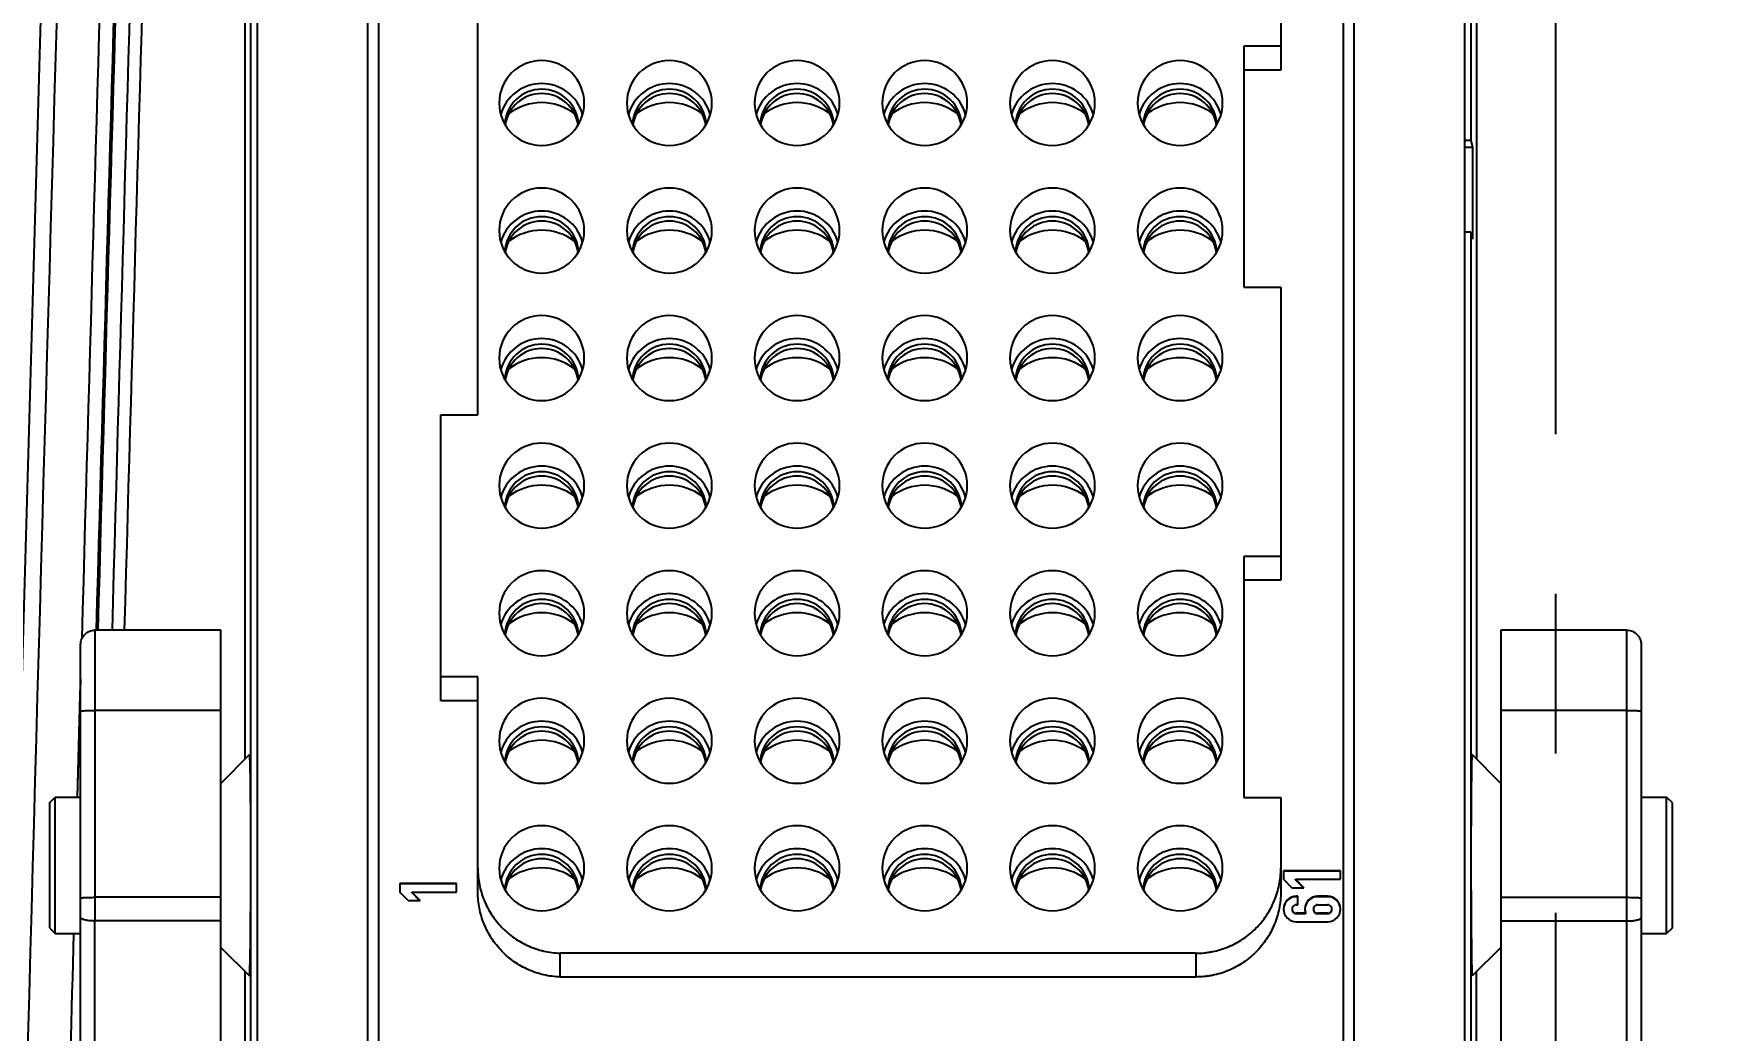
# Model space of a CAD drawing. Header units: millimetres. Extents: x 5828 to 6704, y 123 to 421.
# Drawn here: x 6369.692 to 6373.634, y 236.538 to 238.879 of the extents above; entities that cross this region are included whole.
import ezdxf

# ---------------------------------------------------------------- set-up
doc = ezdxf.new("R2010")
doc.units = ezdxf.units.MM
doc.linetypes.add('CENTER', pattern=[0.6, 0.375, -0.075, 0.075, -0.075])
for name, color, linetype in [('中心线', 7, 'Continuous'), ('外形图', 7, 'Continuous'), ('尺寸标注', 7, 'Continuous')]:
    doc.layers.add(name, color=color, linetype=linetype)
doc.styles.add('微软雅黑', font='msyh.ttc', dxfattribs={"height": 1.5})
doc.dimstyles.new('尺寸标注_1_15比例', dxfattribs={"dimtxt": 1.5, "dimasz": 1.25, "dimexe": 0.5, "dimexo": 0.4, "dimgap": 0.5, "dimtad": 1, "dimdec": 1, "dimlfac": 15, "dimdsep": 46, "dimtxsty": '微软雅黑', "dimcen": 0.09, "dimadec": 0, "dimazin": 0, "dimtp": 0.01, "dimtm": 0.01, "dimtfac": 1, "dimtdec": 1, "dimtofl": 0, "dimtmove": 0, "dimatfit": 3, "dimfxl": 1, "dimtolj": 1, "dimarcsym": 0})

# ---------------------------------------------------------------- blocks, each defined once
blk = doc.blocks.new('*D801')
at = {"layer": 'Defpoints', "color": 0}
for p in [(6373.2689, 243.4269), (6383.1143, 243.4269), (6373.2689, 233.8175)]:
    blk.add_point(p, dxfattribs=at)
at = {"layer": '尺寸标注', "color": 0, "lineweight": -2}
for p, q in [((6373.6689, 243.4269), (6383.6143, 243.4269)), ((6383.1143, 235.0675), (6383.1143, 242.1769)), ((6373.6689, 233.8175), (6383.6143, 233.8175))]:
    blk.add_line(p, q, dxfattribs=at)
at = {"layer": '尺寸标注', "color": 0}
for points in [[(6383.3226, 242.1769), (6382.906, 242.1769), (6383.1143, 243.4269)], [(6382.906, 235.0675), (6383.3226, 235.0675), (6383.1143, 233.8175)]]:
    blk.add_solid(points, dxfattribs=at)
at = {"layer": '尺寸标注', "color": 0, "insert": (6381.8353, 238.6222), "char_height": 1.5, "attachment_point": 5, "rotation": 90, "style": '微软雅黑'}
blk.add_mtext('\\A1;\\A1;143.7', dxfattribs=at)

msp = doc.modelspace()

# ---------------------------------------------------------------- linework, layer by layer
at = {"layer": '中心线', "linetype": 'CENTER', "ltscale": 5}
msp.add_line((6373.2689, 231.9387), (6373.2689, 279.9387), dxfattribs=at)
at = {"layer": '外形图', "color": 7, "linetype": 'Continuous'}
for p, q in [((6370.2173, 241.1362), (6370.2173, 235.9256)), ((6370.4773, 235.9434), (6370.4773, 241.1362)), ((6372.7939, 241.1362), (6372.7939, 235.9434)), ((6373.0539, 241.1362), (6373.0539, 235.9256)), ((6370.2023, 235.9214), (6370.2023, 241.1209)), ((6370.5023, 241.0852), (6370.5023, 235.9257)), ((6372.7689, 241.0852), (6372.7689, 235.9257)), ((6373.0689, 241.1209), (6373.0689, 238.6293)), ((6370.1889, 237.1753), (6370.1889, 239.8381)), ((6373.0823, 239.8381), (6373.0823, 237.1753)), ((6372.6223, 239.4819), (6372.6223, 238.7936)), ((6370.7356, 237.984), (6370.7356, 239.149)), ((6372.6223, 238.8495), (6372.5356, 238.8495)), ((6372.5356, 238.8495), (6372.5356, 238.2836)), ((6372.6223, 238.7936), (6372.5356, 238.7936)), ((6373.0539, 238.6293), (6373.0689, 238.6293)), ((6373.0539, 238.6126), (6373.0725, 238.6126)), ((6373.0689, 238.6293), (6373.0725, 238.6126)), ((6373.0725, 238.6126), (6373.0725, 238.3962)), ((6373.0689, 238.413), (6373.0539, 238.413)), ((6373.0725, 238.3962), (6373.0689, 238.413)), ((6373.0689, 238.413), (6373.0689, 235.9214)), ((6372.5356, 238.2836), (6372.6223, 238.2836)), ((6372.6223, 238.2836), (6372.6223, 237.5953)), ((6370.6489, 237.984), (6370.7356, 237.984)), ((6370.6489, 237.3123), (6370.6489, 237.984)), ((6372.6223, 237.6511), (6372.5356, 237.6511)), ((6372.5356, 237.6511), (6372.5356, 237.0852)), ((6372.6223, 237.5953), (6372.5356, 237.5953)), ((6370.1318, 237.478), (6369.8356, 237.478)), ((6369.8356, 237.478), (6369.8356, 236.795)), ((6370.1318, 235.695), (6370.1318, 237.478)), ((6373.4356, 237.478), (6373.1394, 237.478)), ((6373.1394, 237.478), (6373.1394, 235.695)), ((6373.4356, 235.6646), (6373.4356, 237.478)), ((6369.8023, 235.598), (6369.8023, 237.4446)), ((6373.4689, 237.4446), (6373.4689, 235.5979)), ((6369.795, 237.0855), (6369.8027, 237.3633)), ((6369.8012, 237.3258), (6369.8018, 237.3475)), ((6369.8018, 237.3475), (6369.802, 237.3535)), ((6369.802, 237.3535), (6369.8021, 237.3582)), ((6369.8021, 237.3582), (6369.8022, 237.3634)), ((6370.7356, 237.3682), (6370.6489, 237.3682)), ((6370.7356, 236.8629), (6370.7356, 237.3682)), ((6369.7946, 237.0855), (6369.8012, 237.3258)), ((6370.7356, 237.3123), (6370.6489, 237.3123)), ((6370.1318, 237.2895), (6369.8356, 237.2895)), ((6373.4356, 237.2895), (6373.1394, 237.2895)), ((6370.1318, 237.1182), (6370.1993, 237.1857)), ((6373.1394, 237.1182), (6373.0719, 237.1857)), ((6369.7289, 237.0722), (6369.7423, 237.0855)), ((6369.7289, 237.0722), (6369.7289, 236.7788)), ((6369.7423, 237.0855), (6369.8023, 237.0855)), ((6369.7423, 236.7655), (6369.7423, 237.0855)), ((6372.5356, 237.0852), (6372.6223, 237.0852)), ((6372.6223, 237.0852), (6372.6223, 236.863)), ((6373.4689, 237.0855), (6373.5289, 237.0855)), ((6373.5423, 237.0722), (6373.5289, 237.0855)), ((6373.5289, 236.7655), (6373.5289, 237.0855)), ((6373.5423, 236.7788), (6373.5423, 237.0722)), ((6372.7623, 236.9129), (6372.6289, 236.9129)), ((6372.6289, 236.9129), (6372.6289, 236.8929)), ((6372.7623, 236.9118), (6372.6289, 236.9118)), ((6372.7623, 236.8929), (6372.7623, 236.9129)), ((6370.6856, 236.8829), (6370.5523, 236.8829)), ((6370.5523, 236.8829), (6370.5523, 236.8629)), ((6370.6856, 236.8819), (6370.5523, 236.8819)), ((6370.6856, 236.8629), (6370.6856, 236.8829)), ((6372.6485, 236.8729), (6372.6289, 236.8929)), ((6372.6485, 236.8729), (6372.6765, 236.8729)), ((6372.6569, 236.8929), (6372.7623, 236.8929)), ((6372.6569, 236.8929), (6372.6765, 236.8729)), ((6372.6569, 236.8919), (6372.6569, 236.8929)), ((6372.6755, 236.8729), (6372.6569, 236.8919)), ((6370.1318, 236.8505), (6369.8356, 236.8505)), ((6370.5719, 236.843), (6370.5523, 236.8629)), ((6370.5719, 236.843), (6370.5999, 236.843)), ((6370.5803, 236.8629), (6370.6856, 236.8629)), ((6370.5803, 236.8629), (6370.5999, 236.843)), ((6370.5803, 236.8619), (6370.5803, 236.8629)), ((6370.5988, 236.843), (6370.5803, 236.8619)), ((6372.6623, 236.853), (6372.6589, 236.853)), ((6372.6589, 236.8519), (6372.6589, 236.853)), ((6372.6623, 236.8519), (6372.6589, 236.8519)), ((6372.6589, 236.833), (6372.6623, 236.833)), ((6372.6623, 236.833), (6372.6623, 236.853)), ((6372.7323, 236.853), (6372.7089, 236.853)), ((6372.7089, 236.8519), (6372.7089, 236.853)), ((6372.7323, 236.8519), (6372.7089, 236.8519)), ((6372.7089, 236.833), (6372.7323, 236.833)), ((6372.7323, 236.853), (6372.7323, 236.8519)), ((6373.1394, 236.8505), (6373.4356, 236.8505)), ((6370.1318, 236.795), (6369.8356, 236.795)), ((6369.8356, 235.6646), (6369.8356, 236.795)), ((6372.6807, 236.813), (6372.6589, 236.813)), ((6372.6589, 236.812), (6372.6589, 236.813)), ((6372.6807, 236.812), (6372.6589, 236.812)), ((6372.6589, 236.793), (6372.7323, 236.793)), ((6372.6807, 236.813), (6372.6807, 236.812)), ((6372.7323, 236.813), (6372.7089, 236.813)), ((6372.7089, 236.812), (6372.7089, 236.813)), ((6372.7323, 236.812), (6372.7089, 236.812)), ((6372.7323, 236.813), (6372.7323, 236.812)), ((6373.1394, 236.795), (6373.4356, 236.795)), ((6369.7289, 236.7788), (6369.7423, 236.7655)), ((6369.7423, 236.7655), (6369.8023, 236.7655)), ((6373.4689, 236.7655), (6373.5289, 236.7655)), ((6373.5423, 236.7788), (6373.5289, 236.7655)), ((6370.1318, 236.7329), (6370.199, 236.6657)), ((6372.3423, 236.7192), (6370.9289, 236.7192)), ((6370.9289, 236.6633), (6370.9289, 236.7192)), ((6372.4223, 236.719), (6372.3423, 236.7192)), ((6372.4223, 236.719), (6372.4223, 236.6632)), ((6373.1394, 236.7329), (6373.0722, 236.6657)), ((6370.1889, 235.4851), (6370.1889, 236.6757)), ((6373.0823, 235.4851), (6373.0823, 236.6757)), ((6372.4228, 236.6633), (6370.9289, 236.6633))]:
    msp.add_line(p, q, dxfattribs=at)
for centre, radius, start, end in [((7543.2657, 204.5307), 1174.061, 178.2721311, 178.5304391), ((7369.3168, 209.6236), 1000, 178.2634292, 178.6309133), ((7369.3172, 209.6236), 999.8998, 178.2808026, 178.4048125), ((7369.3175, 209.6219), 999.8668, 178.2806472, 178.4035433), ((7369.3175, 209.6114), 999.8633, 178.2800376, 178.4029342), ((7369.3174, 209.6096), 999.8298, 178.2798821, 178.4027829), ((7369.3177, 209.6207), 999.8009, 178.2804652, 178.4033694), ((6370.8855, 238.7162), 0.0999, 89.9563, 179.9562), ((6370.8857, 238.7162), 0.0999, 0.0439, 90.0438), ((6371.1855, 238.7162), 0.0999, 89.9563, 179.9562), ((6371.1857, 238.7162), 0.0999, 0.0439, 90.0438), ((6371.4855, 238.7162), 0.0999, 89.9563, 179.9562), ((6371.4857, 238.7162), 0.0999, 0.0439, 90.0438), ((6371.7855, 238.7162), 0.0999, 89.9563, 179.9562), ((6371.7857, 238.7162), 0.0999, 0.0439, 90.0438), ((6372.0855, 238.7162), 0.0999, 89.9563, 179.9562), ((6372.0857, 238.7162), 0.0999, 0.0439, 90.0438), ((6372.3855, 238.7162), 0.0999, 89.9563, 179.9562), ((6372.3857, 238.7162), 0.0999, 0.0439, 90.0438), ((6370.8856, 238.6621), 0.1, 89.9731, 164.235), ((6370.8856, 238.6621), 0.1, 15.7651, 90.027), ((6371.1856, 238.6621), 0.1, 89.9731, 164.235), ((6371.1856, 238.6621), 0.1, 15.7651, 90.027), ((6371.4856, 238.6621), 0.1, 89.9731, 164.235), ((6371.4856, 238.6621), 0.1, 15.7651, 90.027), ((6371.7856, 238.6621), 0.1, 89.9731, 164.235), ((6371.7856, 238.6621), 0.1, 15.7651, 90.027), ((6372.0856, 238.6621), 0.1, 89.9731, 164.235), ((6372.0856, 238.6621), 0.1, 15.7651, 90.027), ((6372.3856, 238.6621), 0.1, 89.9731, 164.235), ((6372.3856, 238.6621), 0.1, 15.7651, 90.027), ((6370.8855, 238.6622), 0.0866, 89.959, 177.2369), ((6370.8855, 238.652), 0.0866, 89.9651, 171.4992), ((6370.8857, 238.6622), 0.0866, 2.7631, 90.041), ((6370.8857, 238.652), 0.0866, 8.5008, 90.0349), ((6371.1855, 238.6622), 0.0866, 89.959, 177.2369), ((6371.1855, 238.652), 0.0866, 89.9651, 171.4992), ((6371.1857, 238.6622), 0.0866, 2.7631, 90.041), ((6371.1857, 238.652), 0.0866, 8.5008, 90.0349), ((6371.4855, 238.6622), 0.0866, 89.959, 177.2369), ((6371.4855, 238.652), 0.0866, 89.9651, 171.4992), ((6371.4857, 238.6622), 0.0866, 2.7631, 90.041), ((6371.4857, 238.652), 0.0866, 8.5008, 90.0349), ((6371.7855, 238.6622), 0.0866, 89.959, 177.2369), ((6371.7855, 238.652), 0.0866, 89.9651, 171.4992), ((6371.7857, 238.6622), 0.0866, 2.7631, 90.041), ((6371.7857, 238.652), 0.0866, 8.5008, 90.0349), ((6372.0855, 238.6622), 0.0866, 89.959, 177.2369), ((6372.0855, 238.652), 0.0866, 89.9651, 171.4992), ((6372.0857, 238.6622), 0.0866, 2.7631, 90.041), ((6372.0857, 238.652), 0.0866, 8.5008, 90.0349), ((6372.3855, 238.6622), 0.0866, 89.959, 177.2369), ((6372.3855, 238.652), 0.0866, 89.9651, 171.4992), ((6372.3857, 238.6622), 0.0866, 2.7631, 90.041), ((6372.3857, 238.652), 0.0866, 8.5008, 90.0349), ((6370.8855, 238.7164), 0.0999, 180.0439, 270.0438), ((6370.8856, 238.5904), 0.1268, 52.2583, 127.7417), ((6370.8857, 238.7164), 0.0999, 269.9563, 359.9562), ((6371.1855, 238.7164), 0.0999, 180.0439, 270.0438), ((6371.1856, 238.5904), 0.1268, 52.2583, 127.7417), ((6371.1857, 238.7164), 0.0999, 269.9563, 359.9562), ((6371.4855, 238.7164), 0.0999, 180.0439, 270.0438), ((6371.4856, 238.5904), 0.1268, 52.2583, 127.7417), ((6371.4857, 238.7164), 0.0999, 269.9563, 359.9562), ((6371.7855, 238.7164), 0.0999, 180.0439, 270.0438), ((6371.7856, 238.5904), 0.1268, 89.9961, 127.7417), ((6371.7856, 238.5904), 0.1268, 52.2583, 90.004), ((6371.7857, 238.7164), 0.0999, 269.9563, 359.9562), ((6372.0855, 238.7164), 0.0999, 180.0439, 270.0438), ((6372.0856, 238.5904), 0.1268, 52.2583, 127.7417), ((6372.0857, 238.7164), 0.0999, 269.9563, 359.9562), ((6372.3855, 238.7164), 0.0999, 180.0439, 270.0438), ((6372.3856, 238.5904), 0.1268, 52.2583, 127.7417), ((6372.3857, 238.7164), 0.0999, 269.9563, 359.9562), ((6370.8855, 238.4166), 0.0999, 89.9563, 179.9562), ((6370.8857, 238.4166), 0.0999, 0.0439, 90.0438), ((6371.1855, 238.4166), 0.0999, 89.9563, 179.9562), ((6371.1857, 238.4166), 0.0999, 0.0439, 90.0438), ((6371.4855, 238.4166), 0.0999, 89.9563, 179.9562), ((6371.4857, 238.4166), 0.0999, 0.0439, 90.0438), ((6371.7855, 238.4166), 0.0999, 89.9563, 179.9562), ((6371.7857, 238.4166), 0.0999, 0.0439, 90.0438), ((6372.0855, 238.4166), 0.0999, 89.9563, 179.9562), ((6372.0857, 238.4166), 0.0999, 0.0439, 90.0438), ((6372.3855, 238.4166), 0.0999, 89.9563, 179.9562), ((6372.3857, 238.4166), 0.0999, 0.0439, 90.0438), ((6370.8856, 238.3625), 0.1, 89.9731, 164.235), ((6370.8855, 238.3626), 0.0866, 89.959, 177.2369), ((6370.8856, 238.3625), 0.1, 15.7651, 90.027), ((6370.8857, 238.3626), 0.0866, 2.7631, 90.041), ((6371.1856, 238.3625), 0.1, 89.9731, 164.235), ((6371.1855, 238.3626), 0.0866, 89.959, 177.2369), ((6371.1856, 238.3625), 0.1, 15.7651, 90.027), ((6371.1857, 238.3626), 0.0866, 2.7631, 90.041), ((6371.4856, 238.3625), 0.1, 89.9731, 164.235), ((6371.4855, 238.3626), 0.0866, 89.959, 177.2369), ((6371.4856, 238.3625), 0.1, 15.7651, 90.027), ((6371.4857, 238.3626), 0.0866, 2.7631, 90.041), ((6371.7856, 238.3625), 0.1, 89.9731, 164.235), ((6371.7855, 238.3626), 0.0866, 89.959, 177.2369), ((6371.7856, 238.3625), 0.1, 15.7651, 90.027), ((6371.7857, 238.3626), 0.0866, 2.7631, 90.041), ((6372.0856, 238.3625), 0.1, 89.9731, 164.235), ((6372.0855, 238.3626), 0.0866, 89.959, 177.2369), ((6372.0856, 238.3625), 0.1, 15.7651, 90.027), ((6372.0857, 238.3626), 0.0866, 2.7631, 90.041), ((6372.3856, 238.3625), 0.1, 89.9731, 164.235), ((6372.3855, 238.3626), 0.0866, 89.959, 177.2369), ((6372.3856, 238.3625), 0.1, 15.7651, 90.027), ((6372.3857, 238.3626), 0.0866, 2.7631, 90.041), ((6370.8855, 238.4168), 0.0999, 180.0439, 270.0438), ((6370.8855, 238.3524), 0.0866, 89.9651, 171.4992), ((6370.8856, 238.2908), 0.1268, 52.2583, 127.7417), ((6370.8857, 238.3524), 0.0866, 8.5008, 90.0349), ((6370.8857, 238.4168), 0.0999, 269.9563, 359.9562), ((6371.1855, 238.4168), 0.0999, 180.0439, 270.0438), ((6371.1855, 238.3524), 0.0866, 89.9651, 171.4992), ((6371.1856, 238.2908), 0.1268, 52.2583, 127.7417), ((6371.1857, 238.3524), 0.0866, 8.5008, 90.0349), ((6371.1857, 238.4168), 0.0999, 269.9563, 359.9562), ((6371.4855, 238.4168), 0.0999, 180.0439, 270.0438), ((6371.4855, 238.3524), 0.0866, 89.9651, 171.4992), ((6371.4856, 238.2908), 0.1268, 52.2583, 127.7417), ((6371.4857, 238.3524), 0.0866, 8.5008, 90.0349), ((6371.4857, 238.4168), 0.0999, 269.9563, 359.9562), ((6371.7855, 238.4168), 0.0999, 180.0439, 270.0438), ((6371.7855, 238.3524), 0.0866, 89.9651, 171.4992), ((6371.7856, 238.2908), 0.1268, 89.9961, 127.7417), ((6371.7857, 238.3524), 0.0866, 8.5008, 90.0349), ((6371.7856, 238.2908), 0.1268, 52.2583, 90.004), ((6371.7857, 238.4168), 0.0999, 269.9563, 359.9562), ((6372.0855, 238.4168), 0.0999, 180.0439, 270.0438), ((6372.0855, 238.3524), 0.0866, 89.9651, 171.4992), ((6372.0856, 238.2908), 0.1268, 52.2583, 127.7417), ((6372.0857, 238.3524), 0.0866, 8.5008, 90.0349), ((6372.0857, 238.4168), 0.0999, 269.9563, 359.9562), ((6372.3855, 238.4168), 0.0999, 180.0439, 270.0438), ((6372.3855, 238.3524), 0.0866, 89.9651, 171.4992), ((6372.3856, 238.2908), 0.1268, 52.2583, 127.7417), ((6372.3857, 238.3524), 0.0866, 8.5008, 90.0349), ((6372.3857, 238.4168), 0.0999, 269.9563, 359.9562), ((6370.8855, 238.1171), 0.0999, 89.9563, 179.9562), ((6370.8857, 238.1171), 0.0999, 0.0439, 90.0438), ((6371.1855, 238.1171), 0.0999, 89.9563, 179.9562), ((6371.1857, 238.1171), 0.0999, 0.0439, 90.0438), ((6371.4855, 238.1171), 0.0999, 89.9563, 179.9562), ((6371.4857, 238.1171), 0.0999, 0.0439, 90.0438), ((6371.7855, 238.1171), 0.0999, 89.9563, 179.9562), ((6371.7857, 238.1171), 0.0999, 0.0439, 90.0438), ((6372.0855, 238.1171), 0.0999, 89.9563, 179.9562), ((6372.0857, 238.1171), 0.0999, 0.0439, 90.0438), ((6372.3855, 238.1171), 0.0999, 89.9563, 179.9562), ((6372.3857, 238.1171), 0.0999, 0.0439, 90.0438), ((6370.8856, 238.0629), 0.1, 89.9731, 164.235), ((6370.8855, 238.063), 0.0866, 89.959, 177.2369), ((6370.8855, 238.0528), 0.0866, 89.9651, 171.4992), ((6370.8856, 238.0629), 0.1, 15.7651, 90.027), ((6370.8857, 238.063), 0.0866, 2.7631, 90.041), ((6370.8857, 238.0528), 0.0866, 8.5008, 90.0349), ((6371.1856, 238.0629), 0.1, 89.9731, 164.235), ((6371.1855, 238.063), 0.0866, 89.959, 177.2369), ((6371.1855, 238.0528), 0.0866, 89.9651, 171.4992), ((6371.1856, 238.0629), 0.1, 15.7651, 90.027), ((6371.1857, 238.063), 0.0866, 2.7631, 90.041), ((6371.1857, 238.0528), 0.0866, 8.5008, 90.0349), ((6371.4856, 238.0629), 0.1, 89.9731, 164.235), ((6371.4855, 238.063), 0.0866, 89.959, 177.2369), ((6371.4855, 238.0528), 0.0866, 89.9651, 171.4992), ((6371.4856, 238.0629), 0.1, 15.7651, 90.027), ((6371.4857, 238.063), 0.0866, 2.7631, 90.041), ((6371.4857, 238.0528), 0.0866, 8.5008, 90.0349), ((6371.7856, 238.0629), 0.1, 89.9731, 164.235), ((6371.7855, 238.063), 0.0866, 89.959, 177.2369), ((6371.7855, 238.0528), 0.0866, 89.9651, 171.4992), ((6371.7856, 238.0629), 0.1, 15.7651, 90.027), ((6371.7857, 238.063), 0.0866, 2.7631, 90.041), ((6371.7857, 238.0528), 0.0866, 8.5008, 90.0349), ((6372.0856, 238.0629), 0.1, 89.9731, 164.235), ((6372.0855, 238.063), 0.0866, 89.959, 177.2369), ((6372.0855, 238.0528), 0.0866, 89.9651, 171.4992), ((6372.0856, 238.0629), 0.1, 15.7651, 90.027), ((6372.0857, 238.063), 0.0866, 2.7631, 90.041), ((6372.0857, 238.0528), 0.0866, 8.5008, 90.0349), ((6372.3856, 238.0629), 0.1, 89.9731, 164.235), ((6372.3855, 238.063), 0.0866, 89.959, 177.2369), ((6372.3855, 238.0528), 0.0866, 89.9651, 171.4992), ((6372.3856, 238.0629), 0.1, 15.7651, 90.027), ((6372.3857, 238.063), 0.0866, 2.7631, 90.041), ((6372.3857, 238.0528), 0.0866, 8.5008, 90.0349), ((6370.8855, 238.1172), 0.0999, 180.0439, 270.0438), ((6370.8856, 237.9912), 0.1268, 52.2583, 127.7417), ((6370.8857, 238.1172), 0.0999, 269.9563, 359.9562), ((6371.1855, 238.1172), 0.0999, 180.0439, 270.0438), ((6371.1856, 237.9912), 0.1268, 52.2583, 127.7417), ((6371.1857, 238.1172), 0.0999, 269.9563, 359.9562), ((6371.4855, 238.1172), 0.0999, 180.0439, 270.0438), ((6371.4856, 237.9912), 0.1268, 52.2583, 127.7417), ((6371.4857, 238.1172), 0.0999, 269.9563, 359.9562), ((6371.7855, 238.1172), 0.0999, 180.0439, 270.0438), ((6371.7856, 237.9912), 0.1268, 89.9961, 127.7417), ((6371.7856, 237.9912), 0.1268, 52.2583, 90.004), ((6371.7857, 238.1172), 0.0999, 269.9563, 359.9562), ((6372.0855, 238.1172), 0.0999, 180.0439, 270.0438), ((6372.0856, 237.9912), 0.1268, 52.2583, 127.7417), ((6372.0857, 238.1172), 0.0999, 269.9563, 359.9562), ((6372.3855, 238.1172), 0.0999, 180.0439, 270.0438), ((6372.3856, 237.9912), 0.1268, 52.2583, 127.7417), ((6372.3857, 238.1172), 0.0999, 269.9563, 359.9562), ((6370.8855, 237.8175), 0.0999, 89.9563, 179.9562), ((6370.8857, 237.8175), 0.0999, 0.0439, 90.0438), ((6371.1855, 237.8175), 0.0999, 89.9563, 179.9562), ((6371.1857, 237.8175), 0.0999, 0.0439, 90.0438), ((6371.4855, 237.8175), 0.0999, 89.9563, 179.9562), ((6371.4857, 237.8175), 0.0999, 0.0439, 90.0438), ((6371.7855, 237.8175), 0.0999, 89.9563, 179.9562), ((6371.7857, 237.8175), 0.0999, 0.0439, 90.0438), ((6372.0855, 237.8175), 0.0999, 89.9563, 179.9562), ((6372.0857, 237.8175), 0.0999, 0.0439, 90.0438), ((6372.3855, 237.8175), 0.0999, 89.9563, 179.9562), ((6372.3857, 237.8175), 0.0999, 0.0439, 90.0438), ((6370.8856, 237.7633), 0.1, 89.9731, 164.235), ((6370.8856, 237.7633), 0.1, 15.7651, 90.027), ((6371.1856, 237.7633), 0.1, 89.9731, 164.235), ((6371.1856, 237.7633), 0.1, 15.7651, 90.027), ((6371.4856, 237.7633), 0.1, 89.9731, 164.235), ((6371.4856, 237.7633), 0.1, 15.7651, 90.027), ((6371.7856, 237.7633), 0.1, 89.9731, 164.235), ((6371.7856, 237.7633), 0.1, 15.7651, 90.027), ((6372.0856, 237.7633), 0.1, 89.9731, 164.235), ((6372.0856, 237.7633), 0.1, 15.7651, 90.027), ((6372.3856, 237.7633), 0.1, 89.9731, 164.235), ((6372.3856, 237.7633), 0.1, 15.7651, 90.027), ((6370.8855, 237.8176), 0.0999, 180.0439, 270.0438), ((6370.8855, 237.7634), 0.0866, 89.959, 177.2369), ((6370.8855, 237.7533), 0.0866, 89.9651, 171.4992), ((6370.8856, 237.6916), 0.1268, 52.2583, 127.7417), ((6370.8857, 237.7634), 0.0866, 2.7631, 90.041), ((6370.8857, 237.7533), 0.0866, 8.5008, 90.0349), ((6370.8857, 237.8176), 0.0999, 269.9563, 359.9562), ((6371.1855, 237.8176), 0.0999, 180.0439, 270.0438), ((6371.1855, 237.7634), 0.0866, 89.959, 177.2369), ((6371.1855, 237.7533), 0.0866, 89.9651, 171.4992), ((6371.1856, 237.6916), 0.1268, 52.2583, 127.7417), ((6371.1857, 237.7634), 0.0866, 2.7631, 90.041), ((6371.1857, 237.7533), 0.0866, 8.5008, 90.0349), ((6371.1857, 237.8176), 0.0999, 269.9563, 359.9562), ((6371.4855, 237.8176), 0.0999, 180.0439, 270.0438), ((6371.4855, 237.7634), 0.0866, 89.959, 177.2369), ((6371.4855, 237.7533), 0.0866, 89.9651, 171.4992), ((6371.4856, 237.6916), 0.1268, 52.2583, 127.7417), ((6371.4857, 237.7634), 0.0866, 2.7631, 90.041), ((6371.4857, 237.7533), 0.0866, 8.5008, 90.0349), ((6371.4857, 237.8176), 0.0999, 269.9563, 359.9562), ((6371.7855, 237.8176), 0.0999, 180.0439, 270.0438), ((6371.7855, 237.7634), 0.0866, 89.959, 177.2369), ((6371.7855, 237.7533), 0.0866, 89.9651, 171.4992), ((6371.7856, 237.6916), 0.1268, 89.9961, 127.7417), ((6371.7857, 237.7634), 0.0866, 2.7631, 90.041), ((6371.7857, 237.7533), 0.0866, 8.5008, 90.0349), ((6371.7856, 237.6916), 0.1268, 52.2583, 90.004), ((6371.7857, 237.8176), 0.0999, 269.9563, 359.9562), ((6372.0855, 237.8176), 0.0999, 180.0439, 270.0438), ((6372.0855, 237.7634), 0.0866, 89.959, 177.2369), ((6372.0855, 237.7533), 0.0866, 89.9651, 171.4992), ((6372.0856, 237.6916), 0.1268, 52.2583, 127.7417), ((6372.0857, 237.7634), 0.0866, 2.7631, 90.041), ((6372.0857, 237.7533), 0.0866, 8.5008, 90.0349), ((6372.0857, 237.8176), 0.0999, 269.9563, 359.9562), ((6372.3855, 237.8176), 0.0999, 180.0439, 270.0438), ((6372.3855, 237.7634), 0.0866, 89.959, 177.2369), ((6372.3855, 237.7533), 0.0866, 89.9651, 171.4992), ((6372.3856, 237.6916), 0.1268, 52.2583, 127.7417), ((6372.3857, 237.7634), 0.0866, 2.7631, 90.041), ((6372.3857, 237.7533), 0.0866, 8.5008, 90.0349), ((6372.3857, 237.8176), 0.0999, 269.9563, 359.9562), ((6370.8855, 237.5179), 0.0999, 89.9563, 179.9562), ((6370.8857, 237.5179), 0.0999, 0.0439, 90.0438), ((6371.1855, 237.5179), 0.0999, 89.9563, 179.9562), ((6371.1857, 237.5179), 0.0999, 0.0439, 90.0438), ((6371.4855, 237.5179), 0.0999, 89.9563, 179.9562), ((6371.4857, 237.5179), 0.0999, 0.0439, 90.0438), ((6371.7855, 237.5179), 0.0999, 89.9563, 179.9562), ((6371.7857, 237.5179), 0.0999, 0.0439, 90.0438), ((6372.0855, 237.5179), 0.0999, 89.9563, 179.9562), ((6372.0857, 237.5179), 0.0999, 0.0439, 90.0438), ((6372.3855, 237.5179), 0.0999, 89.9563, 179.9562), ((6372.3857, 237.5179), 0.0999, 0.0439, 90.0438), ((6370.8856, 237.4638), 0.1, 89.9731, 164.235), ((6370.8855, 237.4638), 0.0866, 89.959, 177.2369), ((6370.8855, 237.4537), 0.0866, 89.9651, 171.4992), ((6370.8856, 237.4638), 0.1, 15.7651, 90.027), ((6370.8857, 237.4638), 0.0866, 2.7631, 90.041), ((6370.8857, 237.4537), 0.0866, 8.5008, 90.0349), ((6371.1856, 237.4638), 0.1, 89.9731, 164.235), ((6371.1855, 237.4638), 0.0866, 89.959, 177.2369), ((6371.1855, 237.4537), 0.0866, 89.9651, 171.4992), ((6371.1856, 237.4638), 0.1, 15.7651, 90.027), ((6371.1857, 237.4638), 0.0866, 2.7631, 90.041), ((6371.1857, 237.4537), 0.0866, 8.5008, 90.0349), ((6371.4856, 237.4638), 0.1, 89.9731, 164.235), ((6371.4855, 237.4638), 0.0866, 89.959, 177.2369), ((6371.4855, 237.4537), 0.0866, 89.9651, 171.4992), ((6371.4856, 237.4638), 0.1, 15.7651, 90.027), ((6371.4857, 237.4638), 0.0866, 2.7631, 90.041), ((6371.4857, 237.4537), 0.0866, 8.5008, 90.0349), ((6371.7856, 237.4638), 0.1, 89.9731, 164.235), ((6371.7855, 237.4638), 0.0866, 89.959, 177.2369), ((6371.7855, 237.4537), 0.0866, 89.9651, 171.4992), ((6371.7856, 237.4638), 0.1, 15.7651, 90.027), ((6371.7857, 237.4638), 0.0866, 2.7631, 90.041), ((6371.7857, 237.4537), 0.0866, 8.5008, 90.0349), ((6372.0856, 237.4638), 0.1, 89.9731, 164.235), ((6372.0855, 237.4638), 0.0866, 89.959, 177.2369), ((6372.0855, 237.4537), 0.0866, 89.9651, 171.4992), ((6372.0856, 237.4638), 0.1, 15.7651, 90.027), ((6372.0857, 237.4638), 0.0866, 2.7631, 90.041), ((6372.0857, 237.4537), 0.0866, 8.5008, 90.0349), ((6372.3856, 237.4638), 0.1, 89.9731, 164.235), ((6372.3855, 237.4638), 0.0866, 89.959, 177.2369), ((6372.3855, 237.4537), 0.0866, 89.9651, 171.4992), ((6372.3856, 237.4638), 0.1, 15.7651, 90.027), ((6372.3857, 237.4638), 0.0866, 2.7631, 90.041), ((6372.3857, 237.4537), 0.0866, 8.5008, 90.0349), ((6370.8855, 237.518), 0.0999, 180.0439, 270.0438), ((6370.8856, 237.3921), 0.1268, 52.2583, 127.7417), ((6370.8857, 237.518), 0.0999, 269.9563, 359.9562), ((6371.1855, 237.518), 0.0999, 180.0439, 270.0438), ((6371.1856, 237.3921), 0.1268, 52.2583, 127.7417), ((6371.1857, 237.518), 0.0999, 269.9563, 359.9562), ((6371.4855, 237.518), 0.0999, 180.0439, 270.0438), ((6371.4856, 237.3921), 0.1268, 89.9961, 127.7417), ((6371.4856, 237.3921), 0.1268, 52.2583, 90.004), ((6371.4857, 237.518), 0.0999, 269.9563, 359.9562), ((6371.7855, 237.518), 0.0999, 180.0439, 270.0438), ((6371.7856, 237.3921), 0.1268, 52.2583, 127.7417), ((6371.7857, 237.518), 0.0999, 269.9563, 359.9562), ((6372.0855, 237.518), 0.0999, 180.0439, 270.0438), ((6372.0856, 237.3921), 0.1268, 52.2583, 127.7417), ((6372.0857, 237.518), 0.0999, 269.9563, 359.9562), ((6372.3855, 237.518), 0.0999, 180.0439, 270.0438), ((6372.3856, 237.3921), 0.1268, 52.2583, 127.7417), ((6372.3857, 237.518), 0.0999, 269.9563, 359.9562), ((6370.8855, 237.2183), 0.0999, 89.9563, 179.9562), ((6370.8857, 237.2183), 0.0999, 0.0439, 90.0438), ((6371.1855, 237.2183), 0.0999, 89.9563, 179.9562), ((6371.1857, 237.2183), 0.0999, 0.0439, 90.0438), ((6371.4855, 237.2183), 0.0999, 89.9563, 179.9562), ((6371.4857, 237.2183), 0.0999, 0.0439, 90.0438), ((6371.7855, 237.2183), 0.0999, 89.9563, 179.9562), ((6371.7857, 237.2183), 0.0999, 0.0439, 90.0438), ((6372.0855, 237.2183), 0.0999, 89.9563, 179.9562), ((6372.0857, 237.2183), 0.0999, 0.0439, 90.0438), ((6372.3855, 237.2183), 0.0999, 89.9563, 179.9562), ((6372.3857, 237.2183), 0.0999, 0.0439, 90.0438), ((6370.8856, 237.1642), 0.1, 89.9731, 164.235), ((6370.8856, 237.1642), 0.1, 15.7651, 90.027), ((6371.1856, 237.1642), 0.1, 89.9731, 164.235), ((6371.1856, 237.1642), 0.1, 15.7651, 90.027), ((6371.4856, 237.1642), 0.1, 89.9731, 164.235), ((6371.4856, 237.1642), 0.1, 15.7651, 90.027), ((6371.7856, 237.1642), 0.1, 89.9731, 164.235), ((6371.7856, 237.1642), 0.1, 15.7651, 90.027), ((6372.0856, 237.1642), 0.1, 89.9731, 164.235), ((6372.0856, 237.1642), 0.1, 15.7651, 90.027), ((6372.3856, 237.1642), 0.1, 89.9731, 164.235), ((6372.3856, 237.1642), 0.1, 15.7651, 90.027), ((6370.8855, 237.1642), 0.0866, 89.959, 177.2369), ((6370.8855, 237.1541), 0.0866, 89.9651, 171.4992), ((6370.8857, 237.1642), 0.0866, 2.7631, 90.041), ((6370.8857, 237.1541), 0.0866, 8.5008, 90.0349), ((6371.1855, 237.1642), 0.0866, 89.959, 177.2369), ((6371.1855, 237.1541), 0.0866, 89.9651, 171.4992), ((6371.1857, 237.1642), 0.0866, 2.7631, 90.041), ((6371.1857, 237.1541), 0.0866, 8.5008, 90.0349), ((6371.4855, 237.1642), 0.0866, 89.959, 177.2369), ((6371.4855, 237.1541), 0.0866, 89.9651, 171.4992), ((6371.4857, 237.1642), 0.0866, 2.7631, 90.041), ((6371.4857, 237.1541), 0.0866, 8.5008, 90.0349), ((6371.7855, 237.1642), 0.0866, 89.959, 177.2369), ((6371.7855, 237.1541), 0.0866, 89.9651, 171.4992), ((6371.7857, 237.1642), 0.0866, 2.7631, 90.041), ((6371.7857, 237.1541), 0.0866, 8.5008, 90.0349), ((6372.0855, 237.1642), 0.0866, 89.959, 177.2369), ((6372.0855, 237.1541), 0.0866, 89.9651, 171.4992), ((6372.0857, 237.1642), 0.0866, 2.7631, 90.041), ((6372.0857, 237.1541), 0.0866, 8.5008, 90.0349), ((6372.3855, 237.1642), 0.0866, 89.959, 177.2369), ((6372.3855, 237.1541), 0.0866, 89.9651, 171.4992), ((6372.3857, 237.1642), 0.0866, 2.7631, 90.041), ((6372.3857, 237.1541), 0.0866, 8.5008, 90.0349), ((6370.8855, 237.2184), 0.0999, 180.0439, 270.0438), ((6370.8856, 237.0925), 0.1268, 52.2583, 127.7417), ((6370.8857, 237.2184), 0.0999, 269.9563, 359.9562), ((6371.1855, 237.2184), 0.0999, 180.0439, 270.0438), ((6371.1856, 237.0925), 0.1268, 52.2583, 127.7417), ((6371.1857, 237.2184), 0.0999, 269.9563, 359.9562), ((6371.4855, 237.2184), 0.0999, 180.0439, 270.0438), ((6371.4856, 237.0925), 0.1268, 89.9961, 127.7417), ((6371.4856, 237.0925), 0.1268, 52.2583, 90.004), ((6371.4857, 237.2184), 0.0999, 269.9563, 359.9562), ((6371.7855, 237.2184), 0.0999, 180.0439, 270.0438), ((6371.7856, 237.0925), 0.1268, 52.2583, 127.7417), ((6371.7857, 237.2184), 0.0999, 269.9563, 359.9562), ((6372.0855, 237.2184), 0.0999, 180.0439, 270.0438), ((6372.0856, 237.0925), 0.1268, 52.2583, 127.7417), ((6372.0857, 237.2184), 0.0999, 269.9563, 359.9562), ((6372.3855, 237.2184), 0.0999, 180.0439, 270.0438), ((6372.3856, 237.0925), 0.1268, 52.2583, 127.7417), ((6372.3857, 237.2184), 0.0999, 269.9563, 359.9562), ((6370.8855, 236.9187), 0.0999, 89.9563, 179.9562), ((6370.8857, 236.9187), 0.0999, 0.0439, 90.0438), ((6371.1855, 236.9187), 0.0999, 89.9563, 179.9562), ((6371.1857, 236.9187), 0.0999, 0.0439, 90.0438), ((6371.4855, 236.9187), 0.0999, 89.9563, 179.9562), ((6371.4857, 236.9187), 0.0999, 0.0439, 90.0438), ((6371.7855, 236.9187), 0.0999, 89.9563, 179.9562), ((6371.7857, 236.9187), 0.0999, 0.0439, 90.0438), ((6372.0855, 236.9187), 0.0999, 89.9563, 179.9562), ((6372.0857, 236.9187), 0.0999, 0.0439, 90.0438), ((6372.3855, 236.9187), 0.0999, 89.9563, 179.9562), ((6372.3857, 236.9187), 0.0999, 0.0439, 90.0438), ((6370.8856, 236.8646), 0.1, 89.9731, 164.235), ((6370.8855, 236.8646), 0.0866, 89.959, 177.2369), ((6370.8856, 236.8646), 0.1, 15.7651, 90.027), ((6370.8857, 236.8646), 0.0866, 2.7631, 90.041), ((6371.1856, 236.8646), 0.1, 89.9731, 164.235), ((6371.1855, 236.8646), 0.0866, 89.959, 177.2369), ((6371.1856, 236.8646), 0.1, 15.7651, 90.027), ((6371.1857, 236.8646), 0.0866, 2.7631, 90.041), ((6371.4856, 236.8646), 0.1, 89.9731, 164.235), ((6371.4855, 236.8646), 0.0866, 89.959, 177.2369), ((6371.4856, 236.8646), 0.1, 15.7651, 90.027), ((6371.4857, 236.8646), 0.0866, 2.7631, 90.041), ((6371.7856, 236.8646), 0.1, 89.9731, 164.235), ((6371.7855, 236.8646), 0.0866, 89.959, 177.2369), ((6371.7856, 236.8646), 0.1, 15.7651, 90.027), ((6371.7857, 236.8646), 0.0866, 2.7631, 90.041), ((6372.0856, 236.8646), 0.1, 89.9731, 164.235), ((6372.0855, 236.8646), 0.0866, 89.959, 177.2369), ((6372.0856, 236.8646), 0.1, 15.7651, 90.027), ((6372.0857, 236.8646), 0.0866, 2.7631, 90.041), ((6372.3856, 236.8646), 0.1, 89.9731, 164.235), ((6372.3855, 236.8646), 0.0866, 89.959, 177.2369), ((6372.3856, 236.8646), 0.1, 15.7651, 90.027), ((6372.3857, 236.8646), 0.0866, 2.7631, 90.041), ((6370.8855, 236.9189), 0.0999, 180.0439, 270.0438), ((6370.8855, 236.8545), 0.0866, 89.9651, 171.4992), ((6370.8856, 236.7929), 0.1268, 52.2583, 127.7417), ((6370.8857, 236.8545), 0.0866, 8.5008, 90.0349), ((6370.8857, 236.9189), 0.0999, 269.9563, 359.9562), ((6371.1855, 236.9189), 0.0999, 180.0439, 270.0438), ((6371.1855, 236.8545), 0.0866, 89.9651, 171.4992), ((6371.1856, 236.7929), 0.1268, 52.2583, 127.7417), ((6371.1857, 236.8545), 0.0866, 8.5008, 90.0349), ((6371.1857, 236.9189), 0.0999, 269.9563, 359.9562), ((6371.4855, 236.9189), 0.0999, 180.0439, 270.0438), ((6371.4855, 236.8545), 0.0866, 89.9651, 171.4992), ((6371.4856, 236.7929), 0.1268, 52.2583, 127.7417), ((6371.4857, 236.8545), 0.0866, 8.5008, 90.0349), ((6371.4857, 236.9189), 0.0999, 269.9563, 359.9562), ((6371.7855, 236.9189), 0.0999, 180.0439, 270.0438), ((6371.7855, 236.8545), 0.0866, 89.9651, 171.4992), ((6371.7856, 236.7929), 0.1268, 52.2583, 127.7417), ((6371.7857, 236.8545), 0.0866, 8.5008, 90.0349), ((6371.7857, 236.9189), 0.0999, 269.9563, 359.9562), ((6372.0855, 236.9189), 0.0999, 180.0439, 270.0438), ((6372.0855, 236.8545), 0.0866, 89.9651, 171.4992), ((6372.0856, 236.7929), 0.1268, 52.2583, 127.7417), ((6372.0857, 236.8545), 0.0866, 8.5008, 90.0349), ((6372.0857, 236.9189), 0.0999, 269.9563, 359.9562), ((6372.3855, 236.9189), 0.0999, 180.0439, 270.0438), ((6372.3855, 236.8545), 0.0866, 89.9651, 171.4992), ((6372.3856, 236.7929), 0.1268, 52.2583, 127.7417), ((6372.3857, 236.8545), 0.0866, 8.5008, 90.0349), ((6372.3857, 236.9189), 0.0999, 269.9563, 359.9562), ((6372.6589, 236.823), 0.03, 89.9581, 179.958), ((6372.6589, 236.8219), 0.03, 89.9616, 176.3649), ((6372.6589, 236.823), 0.00999, 89.9581, 270.042), ((6372.7089, 236.823), 0.03, 89.958, 179.958), ((6372.7089, 236.8219), 0.03, 89.9605, 177.5311), ((6372.7089, 236.823), 0.00999, 89.9581, 270.042), ((6372.7323, 236.823), 0.03, 0.0421, 90.042), ((6372.7323, 236.8219), 0.03, 3.6287, 90.0385), ((6372.7323, 236.823), 0.00999, 269.9581, 90.042), ((6372.6589, 236.823), 0.03, 180.0421, 270.042), ((6372.6589, 236.822), 0.00999, 180.0421, 270.042), ((6372.7091, 236.823), 0.0301, 180.0712, 199.4261), ((6372.7089, 236.822), 0.00999, 180.0421, 270.042), ((6372.7323, 236.823), 0.03, 269.9581, 359.958), ((6372.7323, 236.822), 0.00999, 269.9581, 359.958), ((7369.3175, 209.6236), 999.9002, 178.4445362, 178.5724599)]:
    msp.add_arc(centre, radius, start, end, dxfattribs=at)
for centre, major_axis, start_param, end_param in [((6370.1992, 236.9257), (0.0002, 0.26), -3.152832, 0.011266), ((6373.072, 236.9257), (-0.0002, 0.26), 6.27192, 9.436017)]:
    msp.add_ellipse(centre, major_axis=major_axis, ratio=0.011253, start_param=start_param, end_param=end_param, dxfattribs=at)
for points, knots in [([(6369.8023, 237.4446), (6369.8023, 237.4489), (6369.804, 237.4577), (6369.8114, 237.4688), (6369.8225, 237.4762), (6369.8313, 237.478), (6369.8356, 237.478)], [0, 0, 0, 0, 0.249951, 0.49994, 0.749959, 1, 1, 1, 1]), ([(6373.4356, 237.478), (6373.4399, 237.478), (6373.4487, 237.4762), (6373.4598, 237.4688), (6373.4672, 237.4577), (6373.4689, 237.4489), (6373.4689, 237.4446)], [0, 0, 0, 0, 0.250041, 0.50006, 0.750049, 1, 1, 1, 1]), ([(6369.8023, 237.2878), (6369.8023, 237.2878), (6369.8025, 237.288), (6369.803, 237.2881), (6369.8038, 237.2883), (6369.8049, 237.2884), (6369.8063, 237.2886), (6369.8087, 237.2888), (6369.8123, 237.289), (6369.8173, 237.2892), (6369.823, 237.2894), (6369.8292, 237.2895), (6369.8334, 237.2895), (6369.8356, 237.2895)], [0, 0, 0, 0, 0.007001, 0.022197, 0.046438, 0.079688, 0.121697, 0.172094, 0.296103, 0.447041, 0.619153, 0.805854, 1, 1, 1, 1]), ([(6373.4356, 237.2895), (6373.4378, 237.2895), (6373.442, 237.2895), (6373.4482, 237.2894), (6373.4539, 237.2892), (6373.4589, 237.289), (6373.4625, 237.2888), (6373.4649, 237.2886), (6373.4663, 237.2884), (6373.4674, 237.2883), (6373.4682, 237.2881), (6373.4687, 237.288), (6373.4689, 237.2878), (6373.4689, 237.2878)], [0, 0, 0, 0, 0.194146, 0.380847, 0.552959, 0.703897, 0.827906, 0.878303, 0.920312, 0.953562, 0.977803, 0.992999, 1, 1, 1, 1]), ([(6370.7356, 236.9188), (6370.7356, 236.906), (6370.7381, 236.8804), (6370.7491, 236.8434), (6370.7669, 236.8092), (6370.791, 236.7791), (6370.8203, 236.754), (6370.854, 236.7351), (6370.8906, 236.7229), (6370.9162, 236.7196), (6370.9289, 236.7192)], [0, 0, 0, 0, 0.124918, 0.249848, 0.374801, 0.499783, 0.624799, 0.749845, 0.874915, 1, 1, 1, 1]), ([(6372.4228, 236.7191), (6372.4293, 236.7191), (6372.4391, 236.7196), (6372.4521, 236.7212), (6372.4649, 236.7235), (6372.4808, 236.7275), (6372.5054, 236.7363), (6372.5344, 236.7518), (6372.5648, 236.7768), (6372.5897, 236.8073), (6372.6083, 236.842), (6372.6197, 236.8796), (6372.6223, 236.9057), (6372.6223, 236.9188)], [0, 0, 0, 0, 0.062596, 0.093904, 0.125212, 0.187804, 0.250393, 0.375401, 0.500378, 0.625321, 0.750234, 0.875124, 1, 1, 1, 1]), ([(6369.8023, 236.8487), (6369.8023, 236.8488), (6369.8025, 236.849), (6369.803, 236.8491), (6369.8038, 236.8493), (6369.8049, 236.8494), (6369.8063, 236.8496), (6369.8087, 236.8498), (6369.8123, 236.85), (6369.8173, 236.8502), (6369.823, 236.8503), (6369.8292, 236.8504), (6369.8334, 236.8505), (6369.8356, 236.8505)], [0, 0, 0, 0, 0.007001, 0.022197, 0.046438, 0.079688, 0.121697, 0.172094, 0.296103, 0.447041, 0.619153, 0.805854, 1, 1, 1, 1]), ([(6370.9289, 236.6633), (6370.9162, 236.6638), (6370.8906, 236.6671), (6370.854, 236.6793), (6370.8203, 236.6982), (6370.791, 236.7232), (6370.7669, 236.7534), (6370.7491, 236.7876), (6370.7381, 236.8246), (6370.7356, 236.8502), (6370.7356, 236.8629)], [0, 0, 0, 0, 0.125085, 0.250155, 0.375201, 0.500217, 0.625199, 0.750152, 0.875082, 1, 1, 1, 1]), ([(6372.6223, 236.863), (6372.6223, 236.8499), (6372.6197, 236.8238), (6372.6083, 236.7861), (6372.5897, 236.7514), (6372.5648, 236.721), (6372.5344, 236.696), (6372.5054, 236.6805), (6372.4808, 236.6716), (6372.4649, 236.6676), (6372.4521, 236.6654), (6372.4391, 236.6637), (6372.4293, 236.6633), (6372.4228, 236.6633)], [0, 0, 0, 0, 0.124876, 0.249766, 0.374679, 0.499622, 0.624599, 0.749607, 0.812196, 0.874788, 0.906096, 0.937404, 1, 1, 1, 1]), ([(6373.4356, 236.8505), (6373.4378, 236.8505), (6373.442, 236.8504), (6373.4482, 236.8504), (6373.4539, 236.8502), (6373.4589, 236.85), (6373.4625, 236.8498), (6373.4649, 236.8496), (6373.4663, 236.8494), (6373.4674, 236.8493), (6373.4682, 236.8491), (6373.4687, 236.849), (6373.4689, 236.8488), (6373.4689, 236.8487)], [0, 0, 0, 0, 0.194146, 0.380847, 0.552959, 0.703897, 0.827906, 0.878303, 0.920312, 0.953562, 0.977803, 0.992999, 1, 1, 1, 1]), ([(6369.8356, 236.795), (6369.8334, 236.795), (6369.8292, 236.7951), (6369.823, 236.7955), (6369.8173, 236.7962), (6369.8123, 236.7971), (6369.8082, 236.7982), (6369.8054, 236.7993), (6369.8037, 236.8003), (6369.8029, 236.801), (6369.8024, 236.8017), (6369.8023, 236.8023), (6369.8023, 236.8025)], [0, 0, 0, 0, 0.184005, 0.361311, 0.52552, 0.670841, 0.792449, 0.887001, 0.92383, 0.954053, 0.97872, 1, 1, 1, 1]), ([(6373.4356, 236.795), (6373.4378, 236.795), (6373.442, 236.7951), (6373.4482, 236.7955), (6373.4539, 236.7962), (6373.4589, 236.7971), (6373.463, 236.7982), (6373.4658, 236.7993), (6373.4675, 236.8003), (6373.4683, 236.801), (6373.4688, 236.8017), (6373.4689, 236.8023), (6373.4689, 236.8025)], [0, 0, 0, 0, 0.184005, 0.361311, 0.52552, 0.670841, 0.792449, 0.887001, 0.92383, 0.954053, 0.97872, 1, 1, 1, 1])]:
    msp.add_open_spline(points, degree=3, knots=knots, dxfattribs=at)

# ---------------------------------------------------------------- dimensions: what is measured, and where the dimension line sits
at = {"layer": '尺寸标注'}
dim = msp.add_linear_dim(base=(6383.1143, 243.4269), p1=(6373.2689, 233.8175), p2=(6373.2689, 243.4269), angle=90, text='\\A1;143.7', dimstyle='尺寸标注_1_15比例', override={"dimtxsty": '微软雅黑'}, dxfattribs=at)
dim.commit()
dim.dimension.update_dxf_attribs({"geometry": '*D801', "text_midpoint": (6381.8353, 238.6222)})

doc.saveas('drawing.dxf')
